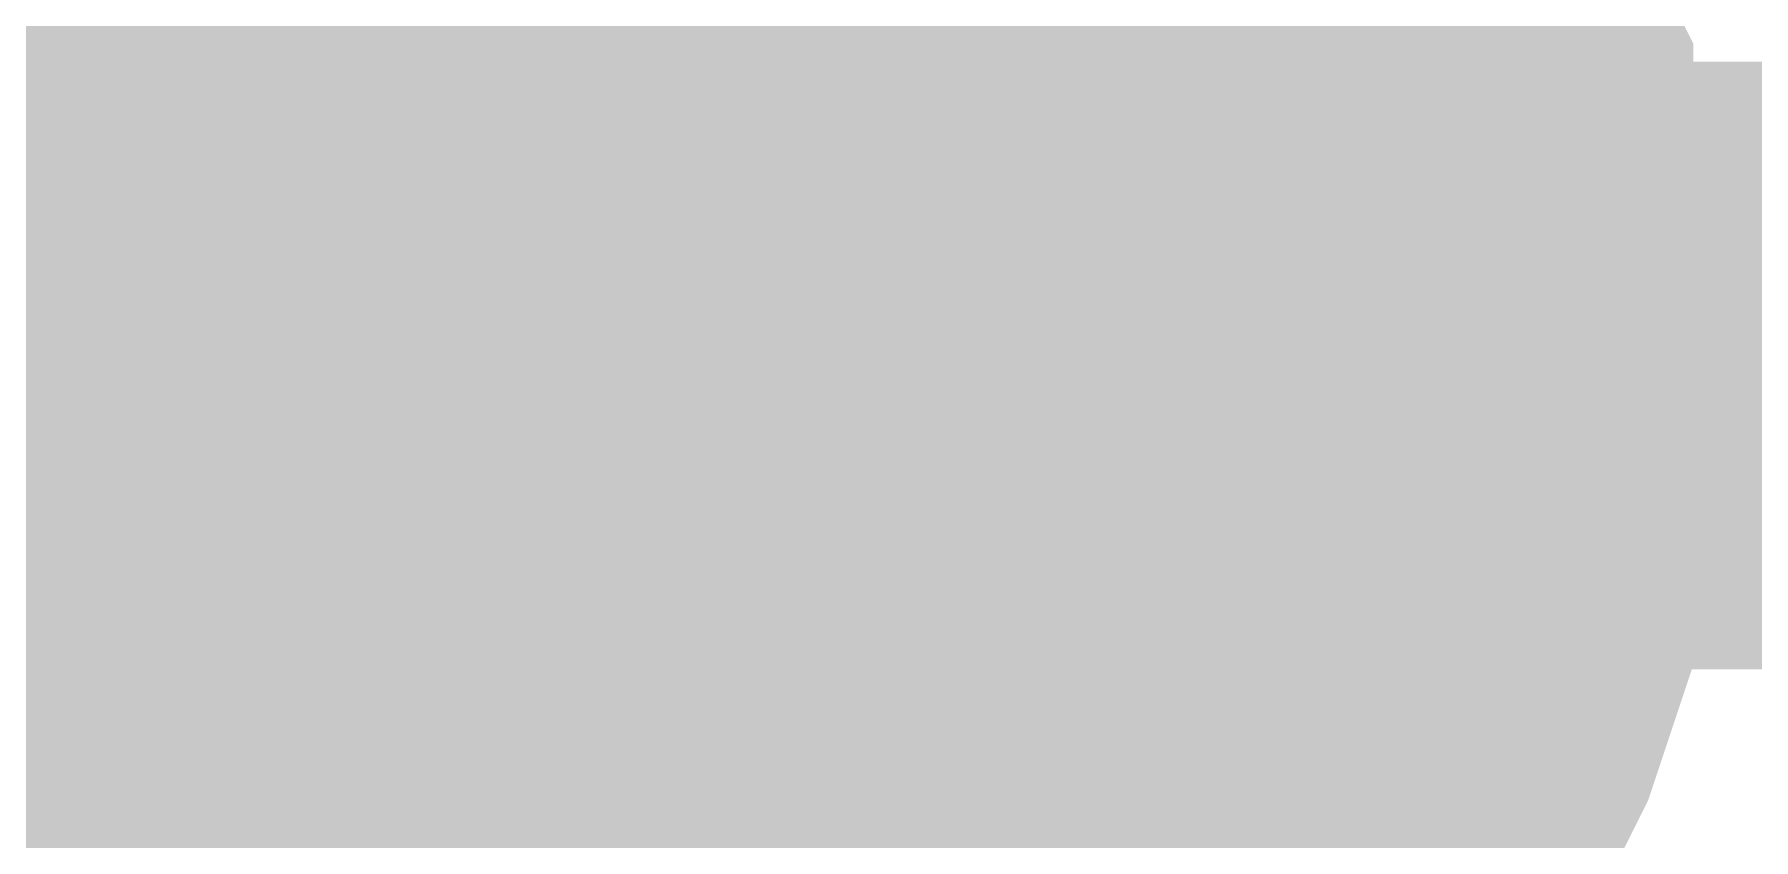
# Model space of a CAD drawing. Header units: inches. Extents: x 0 to 11.5, y 0 to 7.6.
# Drawn here: x 1.39446 to 1.42781, y 4.89075 to 4.90638 of the extents above; entities that cross this region are included whole.
import ezdxf

# ---------------------------------------------------------------- set-up
doc = ezdxf.new("R2010")
doc.units = ezdxf.units.IN
doc.header["$MEASUREMENT"] = 0
doc.layers.add('Sheet', color=255, linetype='Continuous')

msp = doc.modelspace()

# ---------------------------------------------------------------- linework, layer by layer
at = {"layer": 'Sheet'}
msp.add_lwpolyline([(1.39, 4.9, 0.02, 0.02, 1), (1.41, 4.9, 0.02, 0.02, 1)], format="xyseb", close=True, dxfattribs=at)
for points in [[(1.416334, 4.912744, 0.0118, 0.0118, 0), (1.417216, 4.911862, 0.0118, 0.0118, 0), (1.417657, 4.91098, 0.0118, 0.0118, 0), (1.418098, 4.910097, 0.0118, 0.0118, 0), (1.418539, 4.909656, 0.0118, 0.0118, 0), (1.41898, 4.908774, 0.0118, 0.0118, 0), (1.419421, 4.907892, 0.0118, 0.0118, 0), (1.419862, 4.90701, 0.0118, 0.0118, 0), (1.420303, 4.905687, 0.0118, 0.0118, 0), (1.420744, 4.904805, 0.0118, 0.0118, 0), (1.420744, 4.903923, 0.0118, 0.0118, 0), (1.420744, 4.903041, 0.0118, 0.0118, 0), (1.421185, 4.902159, 0.0118, 0.0118, 0), (1.421185, 4.900836, 0.0118, 0.0118, 0), (1.421185, 4.899954, 0.0118, 0.0118, 0)], [(1.416334, 4.912744, 0.0118, 0.0118, 0), (1.417216, 4.911862, 0.0118, 0.0118, 0), (1.417657, 4.91098, 0.0118, 0.0118, 0), (1.418098, 4.910097, 0.0118, 0.0118, 0), (1.418539, 4.909656, 0.0118, 0.0118, 0), (1.41898, 4.908774, 0.0118, 0.0118, 0), (1.419421, 4.907892, 0.0118, 0.0118, 0), (1.419862, 4.90701, 0.0118, 0.0118, 0), (1.420303, 4.905687, 0.0118, 0.0118, 0), (1.420744, 4.904805, 0.0118, 0.0118, 0), (1.420744, 4.903923, 0.0118, 0.0118, 0), (1.420744, 4.903041, 0.0118, 0.0118, 0), (1.421185, 4.902159, 0.0118, 0.0118, 0), (1.421185, 4.900836, 0.0118, 0.0118, 0), (1.421185, 4.899954, 0.0118, 0.0118, 0)], [(1.416334, 4.912744, 0.0118, 0.0118, 0), (1.417216, 4.911862, 0.0118, 0.0118, 0), (1.417657, 4.91098, 0.0118, 0.0118, 0), (1.418098, 4.910097, 0.0118, 0.0118, 0), (1.418539, 4.909656, 0.0118, 0.0118, 0), (1.41898, 4.908774, 0.0118, 0.0118, 0), (1.419421, 4.907892, 0.0118, 0.0118, 0), (1.419862, 4.90701, 0.0118, 0.0118, 0), (1.420303, 4.905687, 0.0118, 0.0118, 0), (1.420744, 4.904805, 0.0118, 0.0118, 0), (1.420744, 4.903923, 0.0118, 0.0118, 0), (1.420744, 4.903041, 0.0118, 0.0118, 0), (1.421185, 4.902159, 0.0118, 0.0118, 0), (1.421185, 4.900836, 0.0118, 0.0118, 0), (1.421185, 4.899954, 0.0118, 0.0118, 0)], [(1.416334, 4.912744, 0.0118, 0.0118, 0), (1.417216, 4.911862, 0.0118, 0.0118, 0), (1.417657, 4.91098, 0.0118, 0.0118, 0), (1.418098, 4.910097, 0.0118, 0.0118, 0), (1.418539, 4.909656, 0.0118, 0.0118, 0), (1.41898, 4.908774, 0.0118, 0.0118, 0), (1.419421, 4.907892, 0.0118, 0.0118, 0), (1.419862, 4.90701, 0.0118, 0.0118, 0), (1.420303, 4.905687, 0.0118, 0.0118, 0), (1.420744, 4.904805, 0.0118, 0.0118, 0), (1.420744, 4.903923, 0.0118, 0.0118, 0), (1.420744, 4.903041, 0.0118, 0.0118, 0), (1.421185, 4.902159, 0.0118, 0.0118, 0), (1.421185, 4.900836, 0.0118, 0.0118, 0), (1.421185, 4.899954, 0.0118, 0.0118, 0)], [(1.416334, 4.912744, 0.0118, 0.0118, 0), (1.417216, 4.911862, 0.0118, 0.0118, 0), (1.417657, 4.91098, 0.0118, 0.0118, 0), (1.418098, 4.910097, 0.0118, 0.0118, 0), (1.418539, 4.909656, 0.0118, 0.0118, 0), (1.41898, 4.908774, 0.0118, 0.0118, 0), (1.419421, 4.907892, 0.0118, 0.0118, 0), (1.419862, 4.90701, 0.0118, 0.0118, 0), (1.420303, 4.905687, 0.0118, 0.0118, 0), (1.420744, 4.904805, 0.0118, 0.0118, 0), (1.420744, 4.903923, 0.0118, 0.0118, 0), (1.420744, 4.903041, 0.0118, 0.0118, 0), (1.421185, 4.902159, 0.0118, 0.0118, 0), (1.421185, 4.900836, 0.0118, 0.0118, 0), (1.421185, 4.899954, 0.0118, 0.0118, 0)], [(1.416334, 4.912744, 0.0118, 0.0118, 0), (1.417216, 4.911862, 0.0118, 0.0118, 0), (1.417657, 4.91098, 0.0118, 0.0118, 0), (1.418098, 4.910097, 0.0118, 0.0118, 0), (1.418539, 4.909656, 0.0118, 0.0118, 0), (1.41898, 4.908774, 0.0118, 0.0118, 0), (1.419421, 4.907892, 0.0118, 0.0118, 0), (1.419862, 4.90701, 0.0118, 0.0118, 0), (1.420303, 4.905687, 0.0118, 0.0118, 0), (1.420744, 4.904805, 0.0118, 0.0118, 0), (1.420744, 4.903923, 0.0118, 0.0118, 0), (1.420744, 4.903041, 0.0118, 0.0118, 0), (1.421185, 4.902159, 0.0118, 0.0118, 0), (1.421185, 4.900836, 0.0118, 0.0118, 0), (1.421185, 4.899954, 0.0118, 0.0118, 0)], [(1.416334, 4.912744, 0.0118, 0.0118, 0), (1.417216, 4.911862, 0.0118, 0.0118, 0), (1.417657, 4.91098, 0.0118, 0.0118, 0), (1.418098, 4.910097, 0.0118, 0.0118, 0), (1.418539, 4.909656, 0.0118, 0.0118, 0), (1.41898, 4.908774, 0.0118, 0.0118, 0), (1.419421, 4.907892, 0.0118, 0.0118, 0), (1.419862, 4.90701, 0.0118, 0.0118, 0), (1.420303, 4.905687, 0.0118, 0.0118, 0), (1.420744, 4.904805, 0.0118, 0.0118, 0), (1.420744, 4.903923, 0.0118, 0.0118, 0), (1.420744, 4.903041, 0.0118, 0.0118, 0), (1.421185, 4.902159, 0.0118, 0.0118, 0), (1.421185, 4.900836, 0.0118, 0.0118, 0), (1.421185, 4.899954, 0.0118, 0.0118, 0)], [(1.41898, 4.908774, 0.0039, 0.0039, 0), (1.419421, 4.907892, 0.0039, 0.0039, 0), (1.419862, 4.90701, 0.0039, 0.0039, 0), (1.420303, 4.905687, 0.0039, 0.0039, 0), (1.420744, 4.904805, 0.0039, 0.0039, 0), (1.420744, 4.903923, 0.0039, 0.0039, 0), (1.420744, 4.903041, 0.0039, 0.0039, 0), (1.421185, 4.902159, 0.0039, 0.0039, 0), (1.421185, 4.900836, 0.0039, 0.0039, 0), (1.421185, 4.899954, 0.0039, 0.0039, 0)], [(1.41898, 4.908774, 0.0039, 0.0039, 0), (1.419421, 4.907892, 0.0039, 0.0039, 0), (1.419862, 4.90701, 0.0039, 0.0039, 0), (1.420303, 4.905687, 0.0039, 0.0039, 0), (1.420744, 4.904805, 0.0039, 0.0039, 0), (1.420744, 4.903923, 0.0039, 0.0039, 0), (1.420744, 4.903041, 0.0039, 0.0039, 0), (1.421185, 4.902159, 0.0039, 0.0039, 0), (1.421185, 4.900836, 0.0039, 0.0039, 0), (1.421185, 4.899954, 0.0039, 0.0039, 0)], [(1.41898, 4.908774, 0.0039, 0.0039, 0), (1.419421, 4.907892, 0.0039, 0.0039, 0), (1.419862, 4.90701, 0.0039, 0.0039, 0), (1.420303, 4.905687, 0.0039, 0.0039, 0), (1.420744, 4.904805, 0.0039, 0.0039, 0), (1.420744, 4.903923, 0.0039, 0.0039, 0), (1.420744, 4.903041, 0.0039, 0.0039, 0), (1.421185, 4.902159, 0.0039, 0.0039, 0), (1.421185, 4.900836, 0.0039, 0.0039, 0), (1.421185, 4.899954, 0.0039, 0.0039, 0)], [(1.41898, 4.908774, 0.0039, 0.0039, 0), (1.419421, 4.907892, 0.0039, 0.0039, 0), (1.419862, 4.90701, 0.0039, 0.0039, 0), (1.420303, 4.905687, 0.0039, 0.0039, 0), (1.420744, 4.904805, 0.0039, 0.0039, 0), (1.420744, 4.903923, 0.0039, 0.0039, 0), (1.420744, 4.903041, 0.0039, 0.0039, 0), (1.421185, 4.902159, 0.0039, 0.0039, 0), (1.421185, 4.900836, 0.0039, 0.0039, 0), (1.421185, 4.899954, 0.0039, 0.0039, 0)], [(1.41898, 4.908774, 0.0039, 0.0039, 0), (1.419421, 4.907892, 0.0039, 0.0039, 0), (1.419862, 4.90701, 0.0039, 0.0039, 0), (1.420303, 4.905687, 0.0039, 0.0039, 0), (1.420744, 4.904805, 0.0039, 0.0039, 0), (1.420744, 4.903923, 0.0039, 0.0039, 0), (1.420744, 4.903041, 0.0039, 0.0039, 0), (1.421185, 4.902159, 0.0039, 0.0039, 0), (1.421185, 4.900836, 0.0039, 0.0039, 0), (1.421185, 4.899954, 0.0039, 0.0039, 0)], [(1.41898, 4.908774, 0.0039, 0.0039, 0), (1.419421, 4.907892, 0.0039, 0.0039, 0), (1.419862, 4.90701, 0.0039, 0.0039, 0), (1.420303, 4.905687, 0.0039, 0.0039, 0), (1.420744, 4.904805, 0.0039, 0.0039, 0), (1.420744, 4.903923, 0.0039, 0.0039, 0), (1.420744, 4.903041, 0.0039, 0.0039, 0), (1.421185, 4.902159, 0.0039, 0.0039, 0), (1.421185, 4.900836, 0.0039, 0.0039, 0), (1.421185, 4.899954, 0.0039, 0.0039, 0)], [(1.41898, 4.908774, 0.0039, 0.0039, 0), (1.419421, 4.907892, 0.0039, 0.0039, 0), (1.419862, 4.90701, 0.0039, 0.0039, 0), (1.420303, 4.905687, 0.0039, 0.0039, 0), (1.420744, 4.904805, 0.0039, 0.0039, 0), (1.420744, 4.903923, 0.0039, 0.0039, 0), (1.420744, 4.903041, 0.0039, 0.0039, 0), (1.421185, 4.902159, 0.0039, 0.0039, 0), (1.421185, 4.900836, 0.0039, 0.0039, 0), (1.421185, 4.899954, 0.0039, 0.0039, 0)], [(1.400901, 4.899954, 0.0118, 0.0118, 0), (0.901304, 4.899954, 0.0118, 0.0118, 0)], [(1.400901, 4.799838, 0.0118, 0.0118, 0), (1.400901, 4.899954, 0.0118, 0.0118, 0)], [(1.400901, 4.899954, 0.0118, 0.0118, 0), (2.700824, 4.899954, 0.0118, 0.0118, 0), (3.100767, 4.899954, 0.0118, 0.0118, 0)], [(1.421185, 4.899954, 0.0118, 0.0118, 0), (1.421185, 4.899071, 0.0118, 0.0118, 0), (1.421185, 4.897748, 0.0118, 0.0118, 0), (1.420744, 4.896866, 0.0118, 0.0118, 0), (1.420744, 4.895984, 0.0118, 0.0118, 0), (1.420744, 4.895102, 0.0118, 0.0118, 0), (1.420303, 4.893779, 0.0118, 0.0118, 0), (1.419862, 4.892897, 0.0118, 0.0118, 0), (1.419421, 4.892015, 0.0118, 0.0118, 0), (1.41898, 4.891133, 0.0118, 0.0118, 0), (1.418539, 4.890251, 0.0118, 0.0118, 0), (1.418098, 4.889369, 0.0118, 0.0118, 0), (1.417657, 4.888487, 0.0118, 0.0118, 0), (1.417216, 4.888045, 0.0118, 0.0118, 0), (1.416334, 4.887163, 0.0118, 0.0118, 0), (1.415893, 4.886281, 0.0118, 0.0118, 0), (1.415012, 4.88584, 0.0118, 0.0118, 0), (1.414571, 4.884958, 0.0118, 0.0118, 0), (1.413689, 4.884517, 0.0118, 0.0118, 0)], [(1.421185, 4.899954, 0.0118, 0.0118, 0), (1.421185, 4.899071, 0.0118, 0.0118, 0), (1.421185, 4.897748, 0.0118, 0.0118, 0), (1.420744, 4.896866, 0.0118, 0.0118, 0), (1.420744, 4.895984, 0.0118, 0.0118, 0), (1.420744, 4.895102, 0.0118, 0.0118, 0), (1.420303, 4.893779, 0.0118, 0.0118, 0), (1.419862, 4.892897, 0.0118, 0.0118, 0), (1.419421, 4.892015, 0.0118, 0.0118, 0), (1.41898, 4.891133, 0.0118, 0.0118, 0), (1.418539, 4.890251, 0.0118, 0.0118, 0), (1.418098, 4.889369, 0.0118, 0.0118, 0), (1.417657, 4.888487, 0.0118, 0.0118, 0), (1.417216, 4.888045, 0.0118, 0.0118, 0), (1.416334, 4.887163, 0.0118, 0.0118, 0), (1.415893, 4.886281, 0.0118, 0.0118, 0), (1.415012, 4.88584, 0.0118, 0.0118, 0), (1.414571, 4.884958, 0.0118, 0.0118, 0), (1.413689, 4.884517, 0.0118, 0.0118, 0)], [(1.421185, 4.899954, 0.0118, 0.0118, 0), (1.421185, 4.899071, 0.0118, 0.0118, 0), (1.421185, 4.897748, 0.0118, 0.0118, 0), (1.420744, 4.896866, 0.0118, 0.0118, 0), (1.420744, 4.895984, 0.0118, 0.0118, 0), (1.420744, 4.895102, 0.0118, 0.0118, 0), (1.420303, 4.893779, 0.0118, 0.0118, 0), (1.419862, 4.892897, 0.0118, 0.0118, 0), (1.419421, 4.892015, 0.0118, 0.0118, 0), (1.41898, 4.891133, 0.0118, 0.0118, 0), (1.418539, 4.890251, 0.0118, 0.0118, 0), (1.418098, 4.889369, 0.0118, 0.0118, 0), (1.417657, 4.888487, 0.0118, 0.0118, 0), (1.417216, 4.888045, 0.0118, 0.0118, 0), (1.416334, 4.887163, 0.0118, 0.0118, 0), (1.415893, 4.886281, 0.0118, 0.0118, 0), (1.415012, 4.88584, 0.0118, 0.0118, 0), (1.414571, 4.884958, 0.0118, 0.0118, 0), (1.413689, 4.884517, 0.0118, 0.0118, 0)], [(1.421185, 4.899954, 0.0118, 0.0118, 0), (1.421185, 4.899071, 0.0118, 0.0118, 0), (1.421185, 4.897748, 0.0118, 0.0118, 0), (1.420744, 4.896866, 0.0118, 0.0118, 0), (1.420744, 4.895984, 0.0118, 0.0118, 0), (1.420744, 4.895102, 0.0118, 0.0118, 0), (1.420303, 4.893779, 0.0118, 0.0118, 0), (1.419862, 4.892897, 0.0118, 0.0118, 0), (1.419421, 4.892015, 0.0118, 0.0118, 0), (1.41898, 4.891133, 0.0118, 0.0118, 0), (1.418539, 4.890251, 0.0118, 0.0118, 0), (1.418098, 4.889369, 0.0118, 0.0118, 0), (1.417657, 4.888487, 0.0118, 0.0118, 0), (1.417216, 4.888045, 0.0118, 0.0118, 0), (1.416334, 4.887163, 0.0118, 0.0118, 0), (1.415893, 4.886281, 0.0118, 0.0118, 0), (1.415012, 4.88584, 0.0118, 0.0118, 0), (1.414571, 4.884958, 0.0118, 0.0118, 0), (1.413689, 4.884517, 0.0118, 0.0118, 0)], [(1.421185, 4.899954, 0.0118, 0.0118, 0), (1.421185, 4.899071, 0.0118, 0.0118, 0), (1.421185, 4.897748, 0.0118, 0.0118, 0), (1.420744, 4.896866, 0.0118, 0.0118, 0), (1.420744, 4.895984, 0.0118, 0.0118, 0), (1.420744, 4.895102, 0.0118, 0.0118, 0), (1.420303, 4.893779, 0.0118, 0.0118, 0), (1.419862, 4.892897, 0.0118, 0.0118, 0), (1.419421, 4.892015, 0.0118, 0.0118, 0), (1.41898, 4.891133, 0.0118, 0.0118, 0), (1.418539, 4.890251, 0.0118, 0.0118, 0), (1.418098, 4.889369, 0.0118, 0.0118, 0), (1.417657, 4.888487, 0.0118, 0.0118, 0), (1.417216, 4.888045, 0.0118, 0.0118, 0), (1.416334, 4.887163, 0.0118, 0.0118, 0), (1.415893, 4.886281, 0.0118, 0.0118, 0), (1.415012, 4.88584, 0.0118, 0.0118, 0), (1.414571, 4.884958, 0.0118, 0.0118, 0), (1.413689, 4.884517, 0.0118, 0.0118, 0)], [(1.421185, 4.899954, 0.0118, 0.0118, 0), (1.421185, 4.899071, 0.0118, 0.0118, 0), (1.421185, 4.897748, 0.0118, 0.0118, 0), (1.420744, 4.896866, 0.0118, 0.0118, 0), (1.420744, 4.895984, 0.0118, 0.0118, 0), (1.420744, 4.895102, 0.0118, 0.0118, 0), (1.420303, 4.893779, 0.0118, 0.0118, 0), (1.419862, 4.892897, 0.0118, 0.0118, 0), (1.419421, 4.892015, 0.0118, 0.0118, 0), (1.41898, 4.891133, 0.0118, 0.0118, 0), (1.418539, 4.890251, 0.0118, 0.0118, 0), (1.418098, 4.889369, 0.0118, 0.0118, 0), (1.417657, 4.888487, 0.0118, 0.0118, 0), (1.417216, 4.888045, 0.0118, 0.0118, 0), (1.416334, 4.887163, 0.0118, 0.0118, 0), (1.415893, 4.886281, 0.0118, 0.0118, 0), (1.415012, 4.88584, 0.0118, 0.0118, 0), (1.414571, 4.884958, 0.0118, 0.0118, 0), (1.413689, 4.884517, 0.0118, 0.0118, 0)], [(1.421185, 4.899954, 0.0118, 0.0118, 0), (1.421185, 4.899071, 0.0118, 0.0118, 0), (1.421185, 4.897748, 0.0118, 0.0118, 0), (1.420744, 4.896866, 0.0118, 0.0118, 0), (1.420744, 4.895984, 0.0118, 0.0118, 0), (1.420744, 4.895102, 0.0118, 0.0118, 0), (1.420303, 4.893779, 0.0118, 0.0118, 0), (1.419862, 4.892897, 0.0118, 0.0118, 0), (1.419421, 4.892015, 0.0118, 0.0118, 0), (1.41898, 4.891133, 0.0118, 0.0118, 0), (1.418539, 4.890251, 0.0118, 0.0118, 0), (1.418098, 4.889369, 0.0118, 0.0118, 0), (1.417657, 4.888487, 0.0118, 0.0118, 0), (1.417216, 4.888045, 0.0118, 0.0118, 0), (1.416334, 4.887163, 0.0118, 0.0118, 0), (1.415893, 4.886281, 0.0118, 0.0118, 0), (1.415012, 4.88584, 0.0118, 0.0118, 0), (1.414571, 4.884958, 0.0118, 0.0118, 0), (1.413689, 4.884517, 0.0118, 0.0118, 0)], [(1.421185, 4.899954, 0.0118, 0.0118, 0), (1.421185, 4.899954, 0.0118, 0.0118, 0), (1.421185, 4.899954, 0.0118, 0.0118, 0), (1.421185, 4.899954, 0.0118, 0.0118, 0), (1.421185, 4.899954, 0.0118, 0.0118, 0), (1.421185, 4.899954, 0.0118, 0.0118, 0), (1.421185, 4.899954, 0.0118, 0.0118, 0), (1.421185, 4.899954, 0.0118, 0.0118, 0), (1.421185, 4.899954, 0.0118, 0.0118, 0), (1.421185, 4.899954, 0.0118, 0.0118, 0), (1.421185, 4.899954, 0.0118, 0.0118, 0), (1.421185, 4.899954, 0.0118, 0.0118, 0), (1.421185, 4.899954, 0.0118, 0.0118, 0), (1.421185, 4.899954, 0.0118, 0.0118, 0), (1.421185, 4.899954, 0.0118, 0.0118, 0), (1.421185, 4.899954, 0.0118, 0.0118, 0), (1.421185, 4.899954, 0.0118, 0.0118, 0), (1.421185, 4.899954, 0.0118, 0.0118, 0), (1.421185, 4.899954, 0.0118, 0.0118, 0), (1.421185, 4.899954, 0.0118, 0.0118, 0), (1.421185, 4.899954, 0.0118, 0.0118, 0), (1.421185, 4.899954, 0.0118, 0.0118, 0), (1.421185, 4.899954, 0.0118, 0.0118, 0), (1.421185, 4.899954, 0.0118, 0.0118, 0), (1.421185, 4.899954, 0.0118, 0.0118, 0), (1.421185, 4.899954, 0.0118, 0.0118, 0), (1.421185, 4.899954, 0.0118, 0.0118, 0), (1.421185, 4.899954, 0.0118, 0.0118, 0), (1.421185, 4.899954, 0.0118, 0.0118, 0), (1.421185, 4.899954, 0.0118, 0.0118, 0), (1.421185, 4.899954, 0.0118, 0.0118, 0), (1.421185, 4.899954, 0.0118, 0.0118, 0), (1.421185, 4.899954, 0.0118, 0.0118, 0)], [(1.421185, 4.899954, 0.0118, 0.0118, 0), (1.421185, 4.899954, 0.0118, 0.0118, 0)], [(1.421185, 4.899954, 0.0118, 0.0118, 0), (1.421185, 4.899954, 0.0118, 0.0118, 0), (1.421185, 4.899954, 0.0118, 0.0118, 0), (1.421185, 4.899954, 0.0118, 0.0118, 0), (1.421185, 4.899954, 0.0118, 0.0118, 0), (1.421185, 4.899954, 0.0118, 0.0118, 0), (1.421185, 4.899954, 0.0118, 0.0118, 0), (1.421185, 4.899954, 0.0118, 0.0118, 0), (1.421185, 4.899954, 0.0118, 0.0118, 0), (1.421185, 4.899954, 0.0118, 0.0118, 0), (1.421185, 4.899954, 0.0118, 0.0118, 0), (1.421185, 4.899954, 0.0118, 0.0118, 0), (1.421185, 4.899954, 0.0118, 0.0118, 0), (1.421185, 4.899954, 0.0118, 0.0118, 0), (1.421185, 4.899954, 0.0118, 0.0118, 0), (1.421185, 4.899954, 0.0118, 0.0118, 0), (1.421185, 4.899954, 0.0118, 0.0118, 0), (1.421185, 4.899954, 0.0118, 0.0118, 0), (1.421185, 4.899954, 0.0118, 0.0118, 0), (1.421185, 4.899954, 0.0118, 0.0118, 0), (1.421185, 4.899954, 0.0118, 0.0118, 0), (1.421185, 4.899954, 0.0118, 0.0118, 0), (1.421185, 4.899954, 0.0118, 0.0118, 0), (1.421185, 4.899954, 0.0118, 0.0118, 0), (1.421185, 4.899954, 0.0118, 0.0118, 0), (1.421185, 4.899954, 0.0118, 0.0118, 0), (1.421185, 4.899954, 0.0118, 0.0118, 0), (1.421185, 4.899954, 0.0118, 0.0118, 0), (1.421185, 4.899954, 0.0118, 0.0118, 0), (1.421185, 4.899954, 0.0118, 0.0118, 0), (1.421185, 4.899954, 0.0118, 0.0118, 0), (1.421185, 4.899954, 0.0118, 0.0118, 0), (1.421185, 4.899954, 0.0118, 0.0118, 0)], [(1.421185, 4.899954, 0.0118, 0.0118, 0), (1.421185, 4.899954, 0.0118, 0.0118, 0)], [(1.421185, 4.899954, 0.0118, 0.0118, 0), (1.421185, 4.899954, 0.0118, 0.0118, 0), (1.421185, 4.899954, 0.0118, 0.0118, 0), (1.421185, 4.899954, 0.0118, 0.0118, 0), (1.421185, 4.899954, 0.0118, 0.0118, 0), (1.421185, 4.899954, 0.0118, 0.0118, 0), (1.421185, 4.899954, 0.0118, 0.0118, 0), (1.421185, 4.899954, 0.0118, 0.0118, 0), (1.421185, 4.899954, 0.0118, 0.0118, 0), (1.421185, 4.899954, 0.0118, 0.0118, 0), (1.421185, 4.899954, 0.0118, 0.0118, 0), (1.421185, 4.899954, 0.0118, 0.0118, 0), (1.421185, 4.899954, 0.0118, 0.0118, 0), (1.421185, 4.899954, 0.0118, 0.0118, 0), (1.421185, 4.899954, 0.0118, 0.0118, 0), (1.421185, 4.899954, 0.0118, 0.0118, 0), (1.421185, 4.899954, 0.0118, 0.0118, 0), (1.421185, 4.899954, 0.0118, 0.0118, 0), (1.421185, 4.899954, 0.0118, 0.0118, 0), (1.421185, 4.899954, 0.0118, 0.0118, 0), (1.421185, 4.899954, 0.0118, 0.0118, 0), (1.421185, 4.899954, 0.0118, 0.0118, 0), (1.421185, 4.899954, 0.0118, 0.0118, 0), (1.421185, 4.899954, 0.0118, 0.0118, 0), (1.421185, 4.899954, 0.0118, 0.0118, 0), (1.421185, 4.899954, 0.0118, 0.0118, 0), (1.421185, 4.899954, 0.0118, 0.0118, 0), (1.421185, 4.899954, 0.0118, 0.0118, 0), (1.421185, 4.899954, 0.0118, 0.0118, 0), (1.421185, 4.899954, 0.0118, 0.0118, 0), (1.421185, 4.899954, 0.0118, 0.0118, 0), (1.421185, 4.899954, 0.0118, 0.0118, 0), (1.421185, 4.899954, 0.0118, 0.0118, 0)], [(1.421185, 4.899954, 0.0118, 0.0118, 0), (1.421185, 4.899954, 0.0118, 0.0118, 0)], [(1.421185, 4.899954, 0.0118, 0.0118, 0), (1.421185, 4.899954, 0.0118, 0.0118, 0), (1.421185, 4.899954, 0.0118, 0.0118, 0), (1.421185, 4.899954, 0.0118, 0.0118, 0), (1.421185, 4.899954, 0.0118, 0.0118, 0), (1.421185, 4.899954, 0.0118, 0.0118, 0), (1.421185, 4.899954, 0.0118, 0.0118, 0), (1.421185, 4.899954, 0.0118, 0.0118, 0), (1.421185, 4.899954, 0.0118, 0.0118, 0), (1.421185, 4.899954, 0.0118, 0.0118, 0), (1.421185, 4.899954, 0.0118, 0.0118, 0), (1.421185, 4.899954, 0.0118, 0.0118, 0), (1.421185, 4.899954, 0.0118, 0.0118, 0), (1.421185, 4.899954, 0.0118, 0.0118, 0), (1.421185, 4.899954, 0.0118, 0.0118, 0), (1.421185, 4.899954, 0.0118, 0.0118, 0), (1.421185, 4.899954, 0.0118, 0.0118, 0), (1.421185, 4.899954, 0.0118, 0.0118, 0), (1.421185, 4.899954, 0.0118, 0.0118, 0), (1.421185, 4.899954, 0.0118, 0.0118, 0), (1.421185, 4.899954, 0.0118, 0.0118, 0), (1.421185, 4.899954, 0.0118, 0.0118, 0), (1.421185, 4.899954, 0.0118, 0.0118, 0), (1.421185, 4.899954, 0.0118, 0.0118, 0), (1.421185, 4.899954, 0.0118, 0.0118, 0), (1.421185, 4.899954, 0.0118, 0.0118, 0), (1.421185, 4.899954, 0.0118, 0.0118, 0), (1.421185, 4.899954, 0.0118, 0.0118, 0), (1.421185, 4.899954, 0.0118, 0.0118, 0), (1.421185, 4.899954, 0.0118, 0.0118, 0), (1.421185, 4.899954, 0.0118, 0.0118, 0), (1.421185, 4.899954, 0.0118, 0.0118, 0), (1.421185, 4.899954, 0.0118, 0.0118, 0)], [(1.421185, 4.899954, 0.0118, 0.0118, 0), (1.421185, 4.899954, 0.0118, 0.0118, 0)], [(1.421185, 4.899954, 0.0118, 0.0118, 0), (1.421185, 4.899954, 0.0118, 0.0118, 0), (1.421185, 4.899954, 0.0118, 0.0118, 0), (1.421185, 4.899954, 0.0118, 0.0118, 0), (1.421185, 4.899954, 0.0118, 0.0118, 0), (1.421185, 4.899954, 0.0118, 0.0118, 0), (1.421185, 4.899954, 0.0118, 0.0118, 0), (1.421185, 4.899954, 0.0118, 0.0118, 0), (1.421185, 4.899954, 0.0118, 0.0118, 0), (1.421185, 4.899954, 0.0118, 0.0118, 0), (1.421185, 4.899954, 0.0118, 0.0118, 0), (1.421185, 4.899954, 0.0118, 0.0118, 0), (1.421185, 4.899954, 0.0118, 0.0118, 0), (1.421185, 4.899954, 0.0118, 0.0118, 0), (1.421185, 4.899954, 0.0118, 0.0118, 0), (1.421185, 4.899954, 0.0118, 0.0118, 0), (1.421185, 4.899954, 0.0118, 0.0118, 0), (1.421185, 4.899954, 0.0118, 0.0118, 0), (1.421185, 4.899954, 0.0118, 0.0118, 0), (1.421185, 4.899954, 0.0118, 0.0118, 0), (1.421185, 4.899954, 0.0118, 0.0118, 0), (1.421185, 4.899954, 0.0118, 0.0118, 0), (1.421185, 4.899954, 0.0118, 0.0118, 0), (1.421185, 4.899954, 0.0118, 0.0118, 0), (1.421185, 4.899954, 0.0118, 0.0118, 0), (1.421185, 4.899954, 0.0118, 0.0118, 0), (1.421185, 4.899954, 0.0118, 0.0118, 0), (1.421185, 4.899954, 0.0118, 0.0118, 0), (1.421185, 4.899954, 0.0118, 0.0118, 0), (1.421185, 4.899954, 0.0118, 0.0118, 0), (1.421185, 4.899954, 0.0118, 0.0118, 0), (1.421185, 4.899954, 0.0118, 0.0118, 0), (1.421185, 4.899954, 0.0118, 0.0118, 0)], [(1.421185, 4.899954, 0.0118, 0.0118, 0), (1.421185, 4.899954, 0.0118, 0.0118, 0)], [(1.421185, 4.899954, 0.0118, 0.0118, 0), (1.421185, 4.899954, 0.0118, 0.0118, 0), (1.421185, 4.899954, 0.0118, 0.0118, 0), (1.421185, 4.899954, 0.0118, 0.0118, 0), (1.421185, 4.899954, 0.0118, 0.0118, 0), (1.421185, 4.899954, 0.0118, 0.0118, 0), (1.421185, 4.899954, 0.0118, 0.0118, 0), (1.421185, 4.899954, 0.0118, 0.0118, 0), (1.421185, 4.899954, 0.0118, 0.0118, 0), (1.421185, 4.899954, 0.0118, 0.0118, 0), (1.421185, 4.899954, 0.0118, 0.0118, 0), (1.421185, 4.899954, 0.0118, 0.0118, 0), (1.421185, 4.899954, 0.0118, 0.0118, 0), (1.421185, 4.899954, 0.0118, 0.0118, 0), (1.421185, 4.899954, 0.0118, 0.0118, 0), (1.421185, 4.899954, 0.0118, 0.0118, 0), (1.421185, 4.899954, 0.0118, 0.0118, 0), (1.421185, 4.899954, 0.0118, 0.0118, 0), (1.421185, 4.899954, 0.0118, 0.0118, 0), (1.421185, 4.899954, 0.0118, 0.0118, 0), (1.421185, 4.899954, 0.0118, 0.0118, 0), (1.421185, 4.899954, 0.0118, 0.0118, 0), (1.421185, 4.899954, 0.0118, 0.0118, 0), (1.421185, 4.899954, 0.0118, 0.0118, 0), (1.421185, 4.899954, 0.0118, 0.0118, 0), (1.421185, 4.899954, 0.0118, 0.0118, 0), (1.421185, 4.899954, 0.0118, 0.0118, 0), (1.421185, 4.899954, 0.0118, 0.0118, 0), (1.421185, 4.899954, 0.0118, 0.0118, 0), (1.421185, 4.899954, 0.0118, 0.0118, 0), (1.421185, 4.899954, 0.0118, 0.0118, 0), (1.421185, 4.899954, 0.0118, 0.0118, 0), (1.421185, 4.899954, 0.0118, 0.0118, 0)], [(1.421185, 4.899954, 0.0118, 0.0118, 0), (1.421185, 4.899954, 0.0118, 0.0118, 0)], [(1.421185, 4.899954, 0.0118, 0.0118, 0), (1.421185, 4.899954, 0.0118, 0.0118, 0), (1.421185, 4.899954, 0.0118, 0.0118, 0), (1.421185, 4.899954, 0.0118, 0.0118, 0), (1.421185, 4.899954, 0.0118, 0.0118, 0), (1.421185, 4.899954, 0.0118, 0.0118, 0), (1.421185, 4.899954, 0.0118, 0.0118, 0), (1.421185, 4.899954, 0.0118, 0.0118, 0), (1.421185, 4.899954, 0.0118, 0.0118, 0), (1.421185, 4.899954, 0.0118, 0.0118, 0), (1.421185, 4.899954, 0.0118, 0.0118, 0), (1.421185, 4.899954, 0.0118, 0.0118, 0), (1.421185, 4.899954, 0.0118, 0.0118, 0), (1.421185, 4.899954, 0.0118, 0.0118, 0), (1.421185, 4.899954, 0.0118, 0.0118, 0), (1.421185, 4.899954, 0.0118, 0.0118, 0), (1.421185, 4.899954, 0.0118, 0.0118, 0), (1.421185, 4.899954, 0.0118, 0.0118, 0), (1.421185, 4.899954, 0.0118, 0.0118, 0), (1.421185, 4.899954, 0.0118, 0.0118, 0), (1.421185, 4.899954, 0.0118, 0.0118, 0), (1.421185, 4.899954, 0.0118, 0.0118, 0), (1.421185, 4.899954, 0.0118, 0.0118, 0), (1.421185, 4.899954, 0.0118, 0.0118, 0), (1.421185, 4.899954, 0.0118, 0.0118, 0), (1.421185, 4.899954, 0.0118, 0.0118, 0), (1.421185, 4.899954, 0.0118, 0.0118, 0), (1.421185, 4.899954, 0.0118, 0.0118, 0), (1.421185, 4.899954, 0.0118, 0.0118, 0), (1.421185, 4.899954, 0.0118, 0.0118, 0), (1.421185, 4.899954, 0.0118, 0.0118, 0), (1.421185, 4.899954, 0.0118, 0.0118, 0), (1.421185, 4.899954, 0.0118, 0.0118, 0)], [(1.421185, 4.899954, 0.0118, 0.0118, 0), (1.421185, 4.899954, 0.0118, 0.0118, 0)], [(1.421185, 4.899954, 0.0039, 0.0039, 0), (1.421185, 4.899071, 0.0039, 0.0039, 0), (1.421185, 4.897748, 0.0039, 0.0039, 0), (1.420744, 4.896866, 0.0039, 0.0039, 0), (1.420744, 4.895984, 0.0039, 0.0039, 0), (1.420744, 4.895102, 0.0039, 0.0039, 0), (1.420303, 4.893779, 0.0039, 0.0039, 0), (1.419862, 4.892897, 0.0039, 0.0039, 0), (1.419421, 4.892015, 0.0039, 0.0039, 0), (1.41898, 4.891133, 0.0039, 0.0039, 0), (1.418539, 4.890251, 0.0039, 0.0039, 0), (1.418098, 4.889369, 0.0039, 0.0039, 0), (1.417657, 4.888487, 0.0039, 0.0039, 0)], [(1.421185, 4.899954, 0.0039, 0.0039, 0), (1.421185, 4.899071, 0.0039, 0.0039, 0), (1.421185, 4.897748, 0.0039, 0.0039, 0), (1.420744, 4.896866, 0.0039, 0.0039, 0), (1.420744, 4.895984, 0.0039, 0.0039, 0), (1.420744, 4.895102, 0.0039, 0.0039, 0), (1.420303, 4.893779, 0.0039, 0.0039, 0), (1.419862, 4.892897, 0.0039, 0.0039, 0), (1.419421, 4.892015, 0.0039, 0.0039, 0), (1.41898, 4.891133, 0.0039, 0.0039, 0), (1.418539, 4.890251, 0.0039, 0.0039, 0), (1.418098, 4.889369, 0.0039, 0.0039, 0), (1.417657, 4.888487, 0.0039, 0.0039, 0)], [(1.421185, 4.899954, 0.0039, 0.0039, 0), (1.421185, 4.899071, 0.0039, 0.0039, 0), (1.421185, 4.897748, 0.0039, 0.0039, 0), (1.420744, 4.896866, 0.0039, 0.0039, 0), (1.420744, 4.895984, 0.0039, 0.0039, 0), (1.420744, 4.895102, 0.0039, 0.0039, 0), (1.420303, 4.893779, 0.0039, 0.0039, 0), (1.419862, 4.892897, 0.0039, 0.0039, 0), (1.419421, 4.892015, 0.0039, 0.0039, 0), (1.41898, 4.891133, 0.0039, 0.0039, 0), (1.418539, 4.890251, 0.0039, 0.0039, 0), (1.418098, 4.889369, 0.0039, 0.0039, 0), (1.417657, 4.888487, 0.0039, 0.0039, 0)], [(1.421185, 4.899954, 0.0039, 0.0039, 0), (1.421185, 4.899071, 0.0039, 0.0039, 0), (1.421185, 4.897748, 0.0039, 0.0039, 0), (1.420744, 4.896866, 0.0039, 0.0039, 0), (1.420744, 4.895984, 0.0039, 0.0039, 0), (1.420744, 4.895102, 0.0039, 0.0039, 0), (1.420303, 4.893779, 0.0039, 0.0039, 0), (1.419862, 4.892897, 0.0039, 0.0039, 0), (1.419421, 4.892015, 0.0039, 0.0039, 0), (1.41898, 4.891133, 0.0039, 0.0039, 0), (1.418539, 4.890251, 0.0039, 0.0039, 0), (1.418098, 4.889369, 0.0039, 0.0039, 0), (1.417657, 4.888487, 0.0039, 0.0039, 0)], [(1.421185, 4.899954, 0.0039, 0.0039, 0), (1.421185, 4.899071, 0.0039, 0.0039, 0), (1.421185, 4.897748, 0.0039, 0.0039, 0), (1.420744, 4.896866, 0.0039, 0.0039, 0), (1.420744, 4.895984, 0.0039, 0.0039, 0), (1.420744, 4.895102, 0.0039, 0.0039, 0), (1.420303, 4.893779, 0.0039, 0.0039, 0), (1.419862, 4.892897, 0.0039, 0.0039, 0), (1.419421, 4.892015, 0.0039, 0.0039, 0), (1.41898, 4.891133, 0.0039, 0.0039, 0), (1.418539, 4.890251, 0.0039, 0.0039, 0), (1.418098, 4.889369, 0.0039, 0.0039, 0), (1.417657, 4.888487, 0.0039, 0.0039, 0)], [(1.421185, 4.899954, 0.0039, 0.0039, 0), (1.421185, 4.899071, 0.0039, 0.0039, 0), (1.421185, 4.897748, 0.0039, 0.0039, 0), (1.420744, 4.896866, 0.0039, 0.0039, 0), (1.420744, 4.895984, 0.0039, 0.0039, 0), (1.420744, 4.895102, 0.0039, 0.0039, 0), (1.420303, 4.893779, 0.0039, 0.0039, 0), (1.419862, 4.892897, 0.0039, 0.0039, 0), (1.419421, 4.892015, 0.0039, 0.0039, 0), (1.41898, 4.891133, 0.0039, 0.0039, 0), (1.418539, 4.890251, 0.0039, 0.0039, 0), (1.418098, 4.889369, 0.0039, 0.0039, 0), (1.417657, 4.888487, 0.0039, 0.0039, 0)], [(1.421185, 4.899954, 0.0039, 0.0039, 0), (1.421185, 4.899071, 0.0039, 0.0039, 0), (1.421185, 4.897748, 0.0039, 0.0039, 0), (1.420744, 4.896866, 0.0039, 0.0039, 0), (1.420744, 4.895984, 0.0039, 0.0039, 0), (1.420744, 4.895102, 0.0039, 0.0039, 0), (1.420303, 4.893779, 0.0039, 0.0039, 0), (1.419862, 4.892897, 0.0039, 0.0039, 0), (1.419421, 4.892015, 0.0039, 0.0039, 0), (1.41898, 4.891133, 0.0039, 0.0039, 0), (1.418539, 4.890251, 0.0039, 0.0039, 0), (1.418098, 4.889369, 0.0039, 0.0039, 0), (1.417657, 4.888487, 0.0039, 0.0039, 0)], [(1.421185, 4.899954, 0.0039, 0.0039, 0), (1.421185, 4.899954, 0.0039, 0.0039, 0), (1.421185, 4.899954, 0.0039, 0.0039, 0), (1.421185, 4.899954, 0.0039, 0.0039, 0), (1.421185, 4.899954, 0.0039, 0.0039, 0), (1.421185, 4.899954, 0.0039, 0.0039, 0), (1.421185, 4.899954, 0.0039, 0.0039, 0), (1.421185, 4.899954, 0.0039, 0.0039, 0), (1.421185, 4.899954, 0.0039, 0.0039, 0), (1.421185, 4.899954, 0.0039, 0.0039, 0), (1.421185, 4.899954, 0.0039, 0.0039, 0), (1.421185, 4.899954, 0.0039, 0.0039, 0), (1.421185, 4.899954, 0.0039, 0.0039, 0), (1.421185, 4.899954, 0.0039, 0.0039, 0), (1.421185, 4.899954, 0.0039, 0.0039, 0), (1.421185, 4.899954, 0.0039, 0.0039, 0), (1.421185, 4.899954, 0.0039, 0.0039, 0), (1.421185, 4.899954, 0.0039, 0.0039, 0), (1.421185, 4.899954, 0.0039, 0.0039, 0), (1.421185, 4.899954, 0.0039, 0.0039, 0), (1.421185, 4.899954, 0.0039, 0.0039, 0), (1.421185, 4.899954, 0.0039, 0.0039, 0), (1.421185, 4.899954, 0.0039, 0.0039, 0), (1.421185, 4.899954, 0.0039, 0.0039, 0), (1.421185, 4.899954, 0.0039, 0.0039, 0), (1.421185, 4.899954, 0.0039, 0.0039, 0), (1.421185, 4.899954, 0.0039, 0.0039, 0), (1.421185, 4.899954, 0.0039, 0.0039, 0), (1.421185, 4.899954, 0.0039, 0.0039, 0), (1.421185, 4.899954, 0.0039, 0.0039, 0), (1.421185, 4.899954, 0.0039, 0.0039, 0), (1.421185, 4.899954, 0.0039, 0.0039, 0), (1.421185, 4.899954, 0.0039, 0.0039, 0)], [(1.421185, 4.899954, 0.0039, 0.0039, 0), (1.421185, 4.899954, 0.0039, 0.0039, 0)], [(1.421185, 4.899954, 0.0039, 0.0039, 0), (1.421185, 4.899954, 0.0039, 0.0039, 0), (1.421185, 4.899954, 0.0039, 0.0039, 0), (1.421185, 4.899954, 0.0039, 0.0039, 0), (1.421185, 4.899954, 0.0039, 0.0039, 0), (1.421185, 4.899954, 0.0039, 0.0039, 0), (1.421185, 4.899954, 0.0039, 0.0039, 0), (1.421185, 4.899954, 0.0039, 0.0039, 0), (1.421185, 4.899954, 0.0039, 0.0039, 0), (1.421185, 4.899954, 0.0039, 0.0039, 0), (1.421185, 4.899954, 0.0039, 0.0039, 0), (1.421185, 4.899954, 0.0039, 0.0039, 0), (1.421185, 4.899954, 0.0039, 0.0039, 0), (1.421185, 4.899954, 0.0039, 0.0039, 0), (1.421185, 4.899954, 0.0039, 0.0039, 0), (1.421185, 4.899954, 0.0039, 0.0039, 0), (1.421185, 4.899954, 0.0039, 0.0039, 0), (1.421185, 4.899954, 0.0039, 0.0039, 0), (1.421185, 4.899954, 0.0039, 0.0039, 0), (1.421185, 4.899954, 0.0039, 0.0039, 0), (1.421185, 4.899954, 0.0039, 0.0039, 0), (1.421185, 4.899954, 0.0039, 0.0039, 0), (1.421185, 4.899954, 0.0039, 0.0039, 0), (1.421185, 4.899954, 0.0039, 0.0039, 0), (1.421185, 4.899954, 0.0039, 0.0039, 0), (1.421185, 4.899954, 0.0039, 0.0039, 0), (1.421185, 4.899954, 0.0039, 0.0039, 0), (1.421185, 4.899954, 0.0039, 0.0039, 0), (1.421185, 4.899954, 0.0039, 0.0039, 0), (1.421185, 4.899954, 0.0039, 0.0039, 0), (1.421185, 4.899954, 0.0039, 0.0039, 0), (1.421185, 4.899954, 0.0039, 0.0039, 0), (1.421185, 4.899954, 0.0039, 0.0039, 0)], [(1.421185, 4.899954, 0.0039, 0.0039, 0), (1.421185, 4.899954, 0.0039, 0.0039, 0)], [(1.421185, 4.899954, 0.0039, 0.0039, 0), (1.421185, 4.899954, 0.0039, 0.0039, 0), (1.421185, 4.899954, 0.0039, 0.0039, 0), (1.421185, 4.899954, 0.0039, 0.0039, 0), (1.421185, 4.899954, 0.0039, 0.0039, 0), (1.421185, 4.899954, 0.0039, 0.0039, 0), (1.421185, 4.899954, 0.0039, 0.0039, 0), (1.421185, 4.899954, 0.0039, 0.0039, 0), (1.421185, 4.899954, 0.0039, 0.0039, 0), (1.421185, 4.899954, 0.0039, 0.0039, 0), (1.421185, 4.899954, 0.0039, 0.0039, 0), (1.421185, 4.899954, 0.0039, 0.0039, 0), (1.421185, 4.899954, 0.0039, 0.0039, 0), (1.421185, 4.899954, 0.0039, 0.0039, 0), (1.421185, 4.899954, 0.0039, 0.0039, 0), (1.421185, 4.899954, 0.0039, 0.0039, 0), (1.421185, 4.899954, 0.0039, 0.0039, 0), (1.421185, 4.899954, 0.0039, 0.0039, 0), (1.421185, 4.899954, 0.0039, 0.0039, 0), (1.421185, 4.899954, 0.0039, 0.0039, 0), (1.421185, 4.899954, 0.0039, 0.0039, 0), (1.421185, 4.899954, 0.0039, 0.0039, 0), (1.421185, 4.899954, 0.0039, 0.0039, 0), (1.421185, 4.899954, 0.0039, 0.0039, 0), (1.421185, 4.899954, 0.0039, 0.0039, 0), (1.421185, 4.899954, 0.0039, 0.0039, 0), (1.421185, 4.899954, 0.0039, 0.0039, 0), (1.421185, 4.899954, 0.0039, 0.0039, 0), (1.421185, 4.899954, 0.0039, 0.0039, 0), (1.421185, 4.899954, 0.0039, 0.0039, 0), (1.421185, 4.899954, 0.0039, 0.0039, 0), (1.421185, 4.899954, 0.0039, 0.0039, 0), (1.421185, 4.899954, 0.0039, 0.0039, 0)], [(1.421185, 4.899954, 0.0039, 0.0039, 0), (1.421185, 4.899954, 0.0039, 0.0039, 0)], [(1.421185, 4.899954, 0.0039, 0.0039, 0), (1.421185, 4.899954, 0.0039, 0.0039, 0), (1.421185, 4.899954, 0.0039, 0.0039, 0), (1.421185, 4.899954, 0.0039, 0.0039, 0), (1.421185, 4.899954, 0.0039, 0.0039, 0), (1.421185, 4.899954, 0.0039, 0.0039, 0), (1.421185, 4.899954, 0.0039, 0.0039, 0), (1.421185, 4.899954, 0.0039, 0.0039, 0), (1.421185, 4.899954, 0.0039, 0.0039, 0), (1.421185, 4.899954, 0.0039, 0.0039, 0), (1.421185, 4.899954, 0.0039, 0.0039, 0), (1.421185, 4.899954, 0.0039, 0.0039, 0), (1.421185, 4.899954, 0.0039, 0.0039, 0), (1.421185, 4.899954, 0.0039, 0.0039, 0), (1.421185, 4.899954, 0.0039, 0.0039, 0), (1.421185, 4.899954, 0.0039, 0.0039, 0), (1.421185, 4.899954, 0.0039, 0.0039, 0), (1.421185, 4.899954, 0.0039, 0.0039, 0), (1.421185, 4.899954, 0.0039, 0.0039, 0), (1.421185, 4.899954, 0.0039, 0.0039, 0), (1.421185, 4.899954, 0.0039, 0.0039, 0), (1.421185, 4.899954, 0.0039, 0.0039, 0), (1.421185, 4.899954, 0.0039, 0.0039, 0), (1.421185, 4.899954, 0.0039, 0.0039, 0), (1.421185, 4.899954, 0.0039, 0.0039, 0), (1.421185, 4.899954, 0.0039, 0.0039, 0), (1.421185, 4.899954, 0.0039, 0.0039, 0), (1.421185, 4.899954, 0.0039, 0.0039, 0), (1.421185, 4.899954, 0.0039, 0.0039, 0), (1.421185, 4.899954, 0.0039, 0.0039, 0), (1.421185, 4.899954, 0.0039, 0.0039, 0), (1.421185, 4.899954, 0.0039, 0.0039, 0), (1.421185, 4.899954, 0.0039, 0.0039, 0)], [(1.421185, 4.899954, 0.0039, 0.0039, 0), (1.421185, 4.899954, 0.0039, 0.0039, 0)], [(1.421185, 4.899954, 0.0039, 0.0039, 0), (1.421185, 4.899954, 0.0039, 0.0039, 0), (1.421185, 4.899954, 0.0039, 0.0039, 0), (1.421185, 4.899954, 0.0039, 0.0039, 0), (1.421185, 4.899954, 0.0039, 0.0039, 0), (1.421185, 4.899954, 0.0039, 0.0039, 0), (1.421185, 4.899954, 0.0039, 0.0039, 0), (1.421185, 4.899954, 0.0039, 0.0039, 0), (1.421185, 4.899954, 0.0039, 0.0039, 0), (1.421185, 4.899954, 0.0039, 0.0039, 0), (1.421185, 4.899954, 0.0039, 0.0039, 0), (1.421185, 4.899954, 0.0039, 0.0039, 0), (1.421185, 4.899954, 0.0039, 0.0039, 0), (1.421185, 4.899954, 0.0039, 0.0039, 0), (1.421185, 4.899954, 0.0039, 0.0039, 0), (1.421185, 4.899954, 0.0039, 0.0039, 0), (1.421185, 4.899954, 0.0039, 0.0039, 0), (1.421185, 4.899954, 0.0039, 0.0039, 0), (1.421185, 4.899954, 0.0039, 0.0039, 0), (1.421185, 4.899954, 0.0039, 0.0039, 0), (1.421185, 4.899954, 0.0039, 0.0039, 0), (1.421185, 4.899954, 0.0039, 0.0039, 0), (1.421185, 4.899954, 0.0039, 0.0039, 0), (1.421185, 4.899954, 0.0039, 0.0039, 0), (1.421185, 4.899954, 0.0039, 0.0039, 0), (1.421185, 4.899954, 0.0039, 0.0039, 0), (1.421185, 4.899954, 0.0039, 0.0039, 0), (1.421185, 4.899954, 0.0039, 0.0039, 0), (1.421185, 4.899954, 0.0039, 0.0039, 0), (1.421185, 4.899954, 0.0039, 0.0039, 0), (1.421185, 4.899954, 0.0039, 0.0039, 0), (1.421185, 4.899954, 0.0039, 0.0039, 0), (1.421185, 4.899954, 0.0039, 0.0039, 0)], [(1.421185, 4.899954, 0.0039, 0.0039, 0), (1.421185, 4.899954, 0.0039, 0.0039, 0)], [(1.421185, 4.899954, 0.0039, 0.0039, 0), (1.421185, 4.899954, 0.0039, 0.0039, 0), (1.421185, 4.899954, 0.0039, 0.0039, 0), (1.421185, 4.899954, 0.0039, 0.0039, 0), (1.421185, 4.899954, 0.0039, 0.0039, 0), (1.421185, 4.899954, 0.0039, 0.0039, 0), (1.421185, 4.899954, 0.0039, 0.0039, 0), (1.421185, 4.899954, 0.0039, 0.0039, 0), (1.421185, 4.899954, 0.0039, 0.0039, 0), (1.421185, 4.899954, 0.0039, 0.0039, 0), (1.421185, 4.899954, 0.0039, 0.0039, 0), (1.421185, 4.899954, 0.0039, 0.0039, 0), (1.421185, 4.899954, 0.0039, 0.0039, 0), (1.421185, 4.899954, 0.0039, 0.0039, 0), (1.421185, 4.899954, 0.0039, 0.0039, 0), (1.421185, 4.899954, 0.0039, 0.0039, 0), (1.421185, 4.899954, 0.0039, 0.0039, 0), (1.421185, 4.899954, 0.0039, 0.0039, 0), (1.421185, 4.899954, 0.0039, 0.0039, 0), (1.421185, 4.899954, 0.0039, 0.0039, 0), (1.421185, 4.899954, 0.0039, 0.0039, 0), (1.421185, 4.899954, 0.0039, 0.0039, 0), (1.421185, 4.899954, 0.0039, 0.0039, 0), (1.421185, 4.899954, 0.0039, 0.0039, 0), (1.421185, 4.899954, 0.0039, 0.0039, 0), (1.421185, 4.899954, 0.0039, 0.0039, 0), (1.421185, 4.899954, 0.0039, 0.0039, 0), (1.421185, 4.899954, 0.0039, 0.0039, 0), (1.421185, 4.899954, 0.0039, 0.0039, 0), (1.421185, 4.899954, 0.0039, 0.0039, 0), (1.421185, 4.899954, 0.0039, 0.0039, 0), (1.421185, 4.899954, 0.0039, 0.0039, 0), (1.421185, 4.899954, 0.0039, 0.0039, 0)], [(1.421185, 4.899954, 0.0039, 0.0039, 0), (1.421185, 4.899954, 0.0039, 0.0039, 0)], [(1.421185, 4.899954, 0.0039, 0.0039, 0), (1.421185, 4.899954, 0.0039, 0.0039, 0), (1.421185, 4.899954, 0.0039, 0.0039, 0), (1.421185, 4.899954, 0.0039, 0.0039, 0), (1.421185, 4.899954, 0.0039, 0.0039, 0), (1.421185, 4.899954, 0.0039, 0.0039, 0), (1.421185, 4.899954, 0.0039, 0.0039, 0), (1.421185, 4.899954, 0.0039, 0.0039, 0), (1.421185, 4.899954, 0.0039, 0.0039, 0), (1.421185, 4.899954, 0.0039, 0.0039, 0), (1.421185, 4.899954, 0.0039, 0.0039, 0), (1.421185, 4.899954, 0.0039, 0.0039, 0), (1.421185, 4.899954, 0.0039, 0.0039, 0), (1.421185, 4.899954, 0.0039, 0.0039, 0), (1.421185, 4.899954, 0.0039, 0.0039, 0), (1.421185, 4.899954, 0.0039, 0.0039, 0), (1.421185, 4.899954, 0.0039, 0.0039, 0), (1.421185, 4.899954, 0.0039, 0.0039, 0), (1.421185, 4.899954, 0.0039, 0.0039, 0), (1.421185, 4.899954, 0.0039, 0.0039, 0), (1.421185, 4.899954, 0.0039, 0.0039, 0), (1.421185, 4.899954, 0.0039, 0.0039, 0), (1.421185, 4.899954, 0.0039, 0.0039, 0), (1.421185, 4.899954, 0.0039, 0.0039, 0), (1.421185, 4.899954, 0.0039, 0.0039, 0), (1.421185, 4.899954, 0.0039, 0.0039, 0), (1.421185, 4.899954, 0.0039, 0.0039, 0), (1.421185, 4.899954, 0.0039, 0.0039, 0), (1.421185, 4.899954, 0.0039, 0.0039, 0), (1.421185, 4.899954, 0.0039, 0.0039, 0), (1.421185, 4.899954, 0.0039, 0.0039, 0), (1.421185, 4.899954, 0.0039, 0.0039, 0), (1.421185, 4.899954, 0.0039, 0.0039, 0)], [(1.421185, 4.899954, 0.0039, 0.0039, 0), (1.421185, 4.899954, 0.0039, 0.0039, 0)]]:
    msp.add_lwpolyline(points, format="xyseb", dxfattribs=at)

doc.saveas('drawing.dxf')
